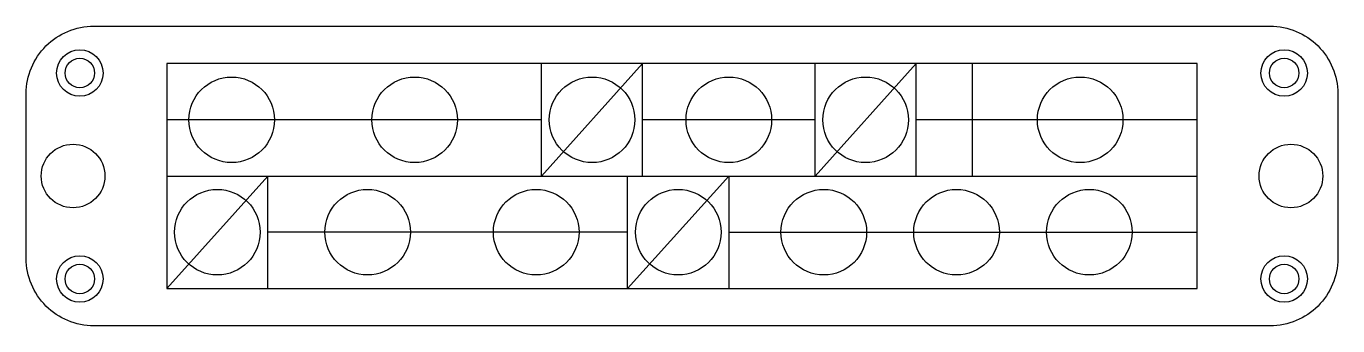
# Model space of a CAD drawing. Header units: millimetres. Extents: x -44.4 to 44.5, y -10.2 to 10.2.
import ezdxf

# ---------------------------------------------------------------- set-up
doc = ezdxf.new("R2010")
doc.units = ezdxf.units.MM
doc.layers.get('0').update_dxf_attribs({"linetype": 'CONTINUOUS'})

msp = doc.modelspace()

# ---------------------------------------------------------------- linework, layer by layer
for p, q in [((34.925, 7.62), (-34.925, 7.62)), ((-34.925, 7.62), (-34.925, -7.62)), ((-9.525, 0), (-9.525, 7.62)), ((-2.667, 7.62), (-9.525, 0)), ((-2.667, 0), (-2.667, 7.62)), ((9.017, 0), (9.017, 7.62)), ((15.875, 7.62), (9.017, 0)), ((15.875, 0), (15.875, 7.62)), ((19.685, 0), (19.685, 7.62)), ((34.925, -7.62), (34.925, 7.62)), ((-9.525, 3.81), (-34.925, 3.81)), ((9.017, 3.81), (-2.667, 3.81)), ((34.925, 3.81), (15.875, 3.81)), ((-34.925, 0), (34.925, 0)), ((-28.067, 0), (-34.925, -7.62)), ((-28.067, -7.62), (-28.067, 0)), ((-3.683, -7.62), (-3.683, 0)), ((3.175, 0), (-3.683, -7.62)), ((3.175, 0), (3.175, -7.62)), ((-3.683, -3.81), (-28.067, -3.81)), ((3.175, -3.81), (34.925, -3.81)), ((-34.925, -7.62), (34.925, -7.62))]:
    msp.add_line(p, q)
msp.add_lwpolyline([(-39.878, 10.16), (39.878, 10.16, -0.414214), (44.45, 5.588), (44.45, -5.588, -0.414214), (39.878, -10.16), (-39.878, -10.16, -0.414214), (-44.45, -5.588), (-44.45, 5.588, -0.414214)], format="xyb", close=True)
for centre, radius in [((-40.815, 6.985), 1.575), ((40.815, 6.985), 1.575), ((-40.815, 6.985), 1), ((40.815, 6.985), 1), ((-30.525, 3.81), 2.9), ((-18.122, 3.81), 2.9), ((-6.096, 3.81), 2.9), ((3.175, 3.81), 2.9), ((12.446, 3.81), 2.9), ((26.991, 3.81), 2.9), ((-41.275, 0), 2.159), ((-41.275, 0), 2.159), ((41.275, 0), 2.159), ((41.275, 0), 2.159), ((-31.496, -3.81), 2.9), ((-21.311, -3.81), 2.9), ((-9.881, -3.81), 2.9), ((-0.254, -3.81), 2.9), ((9.61, -3.81), 2.9), ((18.61, -3.81), 2.9), ((27.61, -3.81), 2.9), ((-40.815, -6.985), 1.575), ((-40.815, -6.985), 1), ((40.815, -6.985), 1.575), ((40.815, -6.985), 1)]:
    msp.add_circle(centre, radius)

doc.saveas('drawing.dxf')
